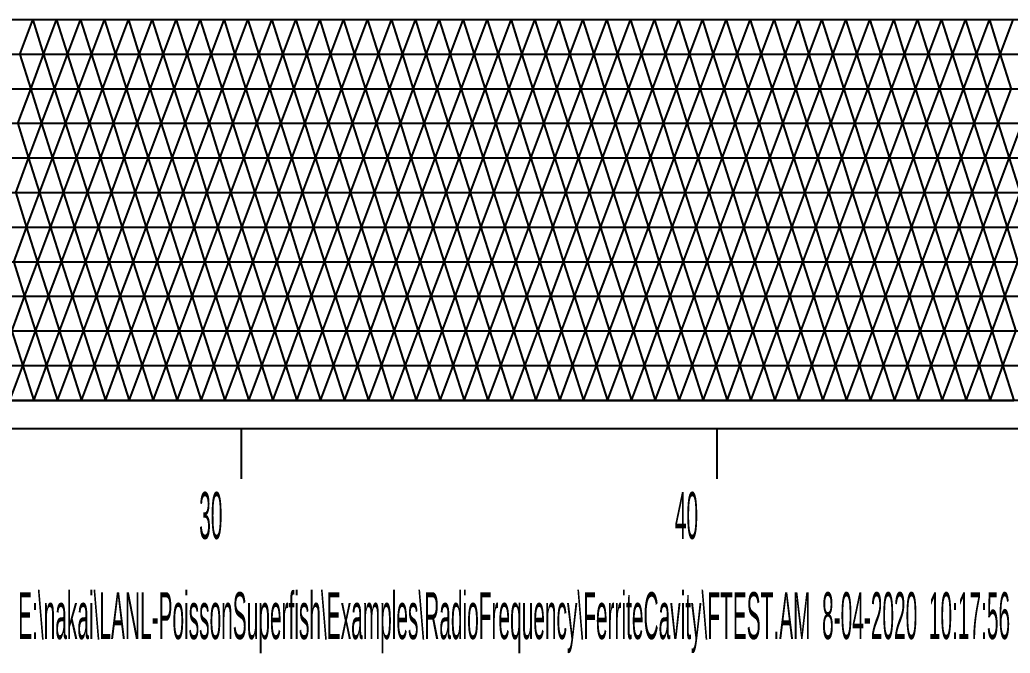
# Model space of a CAD drawing. Extents: x 0.18 to 10.14, y 0.02 to 7.38.
# Drawn here: x 2.628 to 4.278, y 0.023 to 1.078 of the extents above; entities that cross this region are included whole.
import ezdxf

# ---------------------------------------------------------------- set-up
doc = ezdxf.new("R2010")
doc.units = 0
doc.layers.add('1', color=7, linetype='CONTINUOUS')

msp = doc.modelspace()

# ---------------------------------------------------------------- linework, layer by layer
at = {"layer": '1', "color": 253}
for p, q in [((9.879836, 1.077607), (0.620165, 1.077607)), ((2.627943, 1.01999), (2.649546, 1.077607)), ((2.649546, 1.077607), (2.667778, 1.01999)), ((2.667778, 1.01999), (2.689381, 1.077607)), ((2.689381, 1.077607), (2.707612, 1.01999)), ((2.707612, 1.01999), (2.729217, 1.077607)), ((2.729217, 1.077607), (2.747447, 1.01999)), ((2.747447, 1.01999), (2.769053, 1.077607)), ((2.769053, 1.077607), (2.787281, 1.01999)), ((2.787281, 1.01999), (2.808888, 1.077607)), ((2.808888, 1.077607), (2.827116, 1.01999)), ((2.827116, 1.01999), (2.848724, 1.077607)), ((2.848724, 1.077607), (2.866951, 1.01999)), ((2.866951, 1.01999), (2.88856, 1.077607)), ((2.88856, 1.077607), (2.906785, 1.01999)), ((2.906785, 1.01999), (2.928395, 1.077607)), ((2.928395, 1.077607), (2.94662, 1.01999)), ((2.94662, 1.01999), (2.968231, 1.077607)), ((2.968231, 1.077607), (2.986454, 1.01999)), ((2.986454, 1.01999), (3.008067, 1.077607)), ((3.008067, 1.077607), (3.026289, 1.01999)), ((3.026289, 1.01999), (3.047902, 1.077607)), ((3.047902, 1.077607), (3.066123, 1.01999)), ((3.066123, 1.01999), (3.087738, 1.077607)), ((3.087738, 1.077607), (3.105958, 1.01999)), ((3.105958, 1.01999), (3.127574, 1.077607)), ((3.127574, 1.077607), (3.145792, 1.01999)), ((3.145792, 1.01999), (3.167409, 1.077607)), ((3.167409, 1.077607), (3.185627, 1.01999)), ((3.185627, 1.01999), (3.207245, 1.077607)), ((3.207245, 1.077607), (3.225462, 1.01999)), ((3.225462, 1.01999), (3.247081, 1.077607)), ((3.247081, 1.077607), (3.265296, 1.01999)), ((3.265296, 1.01999), (3.286916, 1.077607)), ((3.286916, 1.077607), (3.305131, 1.01999)), ((3.305131, 1.01999), (3.326752, 1.077607)), ((3.326752, 1.077607), (3.344965, 1.01999)), ((3.344965, 1.01999), (3.366588, 1.077607)), ((3.366588, 1.077607), (3.3848, 1.01999)), ((3.3848, 1.01999), (3.406423, 1.077607)), ((3.406423, 1.077607), (3.424634, 1.01999)), ((3.424634, 1.01999), (3.446259, 1.077607)), ((3.446259, 1.077607), (3.464469, 1.01999)), ((3.464469, 1.01999), (3.486095, 1.077607)), ((3.486095, 1.077607), (3.504304, 1.01999)), ((3.504304, 1.01999), (3.52593, 1.077607)), ((3.52593, 1.077607), (3.544138, 1.01999)), ((3.544138, 1.01999), (3.565766, 1.077607)), ((3.565766, 1.077607), (3.583973, 1.01999)), ((3.583973, 1.01999), (3.605602, 1.077607)), ((3.605602, 1.077607), (3.623807, 1.01999)), ((3.623807, 1.01999), (3.645438, 1.077607)), ((3.645438, 1.077607), (3.663642, 1.01999)), ((3.663642, 1.01999), (3.685273, 1.077607)), ((3.685273, 1.077607), (3.703477, 1.01999)), ((3.703477, 1.01999), (3.725109, 1.077607)), ((3.725109, 1.077607), (3.743311, 1.01999)), ((3.743311, 1.01999), (3.764944, 1.077607)), ((3.764944, 1.077607), (3.783146, 1.01999)), ((3.783146, 1.01999), (3.80478, 1.077607)), ((3.80478, 1.077607), (3.82298, 1.01999)), ((3.82298, 1.01999), (3.844616, 1.077607)), ((3.844616, 1.077607), (3.862815, 1.01999)), ((3.862815, 1.01999), (3.884452, 1.077607)), ((3.884452, 1.077607), (3.902649, 1.01999)), ((3.902649, 1.01999), (3.924287, 1.077607)), ((3.924287, 1.077607), (3.942484, 1.01999)), ((3.942484, 1.01999), (3.964123, 1.077607)), ((3.964123, 1.077607), (3.982319, 1.01999)), ((3.982319, 1.01999), (4.003958, 1.077607)), ((4.003958, 1.077607), (4.022153, 1.01999)), ((4.022153, 1.01999), (4.043794, 1.077607)), ((4.043794, 1.077607), (4.061988, 1.01999)), ((4.061988, 1.01999), (4.08363, 1.077607)), ((4.08363, 1.077607), (4.101822, 1.01999)), ((4.101822, 1.01999), (4.123466, 1.077607)), ((4.123466, 1.077607), (4.141657, 1.01999)), ((4.141657, 1.01999), (4.163301, 1.077607)), ((4.163301, 1.077607), (4.181491, 1.01999)), ((4.181491, 1.01999), (4.203137, 1.077607)), ((4.203137, 1.077607), (4.221326, 1.01999)), ((4.221326, 1.01999), (4.242972, 1.077607)), ((4.242972, 1.077607), (4.26116, 1.01999)), ((4.26116, 1.01999), (4.282808, 1.077607)), ((9.879836, 1.01999), (0.620165, 1.01999)), ((2.627943, 1.01999), (2.64617, 0.962373)), ((2.64617, 0.962373), (2.667778, 1.01999)), ((2.667778, 1.01999), (2.686004, 0.962373)), ((2.686004, 0.962373), (2.707612, 1.01999)), ((2.707612, 1.01999), (2.725837, 0.962373)), ((2.725837, 0.962373), (2.747447, 1.01999)), ((2.747447, 1.01999), (2.765671, 0.962373)), ((2.765671, 0.962373), (2.787281, 1.01999)), ((2.787281, 1.01999), (2.805504, 0.962373)), ((2.805504, 0.962373), (2.827116, 1.01999)), ((2.827116, 1.01999), (2.845338, 0.962373)), ((2.845338, 0.962373), (2.866951, 1.01999)), ((2.866951, 1.01999), (2.885171, 0.962373)), ((2.885171, 0.962373), (2.906785, 1.01999)), ((2.906785, 1.01999), (2.925005, 0.962373)), ((2.925005, 0.962373), (2.94662, 1.01999)), ((2.94662, 1.01999), (2.964838, 0.962373)), ((2.964838, 0.962373), (2.986454, 1.01999)), ((2.986454, 1.01999), (3.004672, 0.962373)), ((3.004672, 0.962373), (3.026289, 1.01999)), ((3.026289, 1.01999), (3.044505, 0.962373)), ((3.044505, 0.962373), (3.066123, 1.01999)), ((3.066123, 1.01999), (3.084339, 0.962373)), ((3.084339, 0.962373), (3.105958, 1.01999)), ((3.105958, 1.01999), (3.124172, 0.962373)), ((3.124172, 0.962373), (3.145792, 1.01999)), ((3.145792, 1.01999), (3.164006, 0.962373)), ((3.164006, 0.962373), (3.185627, 1.01999)), ((3.185627, 1.01999), (3.203839, 0.962373)), ((3.203839, 0.962373), (3.225462, 1.01999)), ((3.225462, 1.01999), (3.243673, 0.962373)), ((3.243673, 0.962373), (3.265296, 1.01999)), ((3.265296, 1.01999), (3.283506, 0.962373)), ((3.283506, 0.962373), (3.305131, 1.01999)), ((3.305131, 1.01999), (3.32334, 0.962373)), ((3.32334, 0.962373), (3.344965, 1.01999)), ((3.344965, 1.01999), (3.363173, 0.962373)), ((3.363173, 0.962373), (3.3848, 1.01999)), ((3.3848, 1.01999), (3.403007, 0.962373)), ((3.403007, 0.962373), (3.424634, 1.01999)), ((3.424634, 1.01999), (3.44284, 0.962373)), ((3.44284, 0.962373), (3.464469, 1.01999)), ((3.464469, 1.01999), (3.482673, 0.962373)), ((3.482673, 0.962373), (3.504304, 1.01999)), ((3.504304, 1.01999), (3.522507, 0.962373)), ((3.522507, 0.962373), (3.544138, 1.01999)), ((3.544138, 1.01999), (3.562341, 0.962373)), ((3.562341, 0.962373), (3.583973, 1.01999)), ((3.583973, 1.01999), (3.602174, 0.962373)), ((3.602174, 0.962373), (3.623807, 1.01999)), ((3.623807, 1.01999), (3.642008, 0.962373)), ((3.642008, 0.962373), (3.663642, 1.01999)), ((3.663642, 1.01999), (3.681841, 0.962373)), ((3.681841, 0.962373), (3.703477, 1.01999)), ((3.703477, 1.01999), (3.721674, 0.962373)), ((3.721674, 0.962373), (3.743311, 1.01999)), ((3.743311, 1.01999), (3.761508, 0.962373)), ((3.761508, 0.962373), (3.783146, 1.01999)), ((3.783146, 1.01999), (3.801342, 0.962373)), ((3.801342, 0.962373), (3.82298, 1.01999)), ((3.82298, 1.01999), (3.841175, 0.962373)), ((3.841175, 0.962373), (3.862815, 1.01999)), ((3.862815, 1.01999), (3.881008, 0.962373)), ((3.881008, 0.962373), (3.902649, 1.01999)), ((3.902649, 1.01999), (3.920842, 0.962373)), ((3.920842, 0.962373), (3.942484, 1.01999)), ((3.942484, 1.01999), (3.960676, 0.962373)), ((3.960676, 0.962373), (3.982319, 1.01999)), ((3.982319, 1.01999), (4.000509, 0.962373)), ((4.000509, 0.962373), (4.022153, 1.01999)), ((4.022153, 1.01999), (4.040342, 0.962373)), ((4.040342, 0.962373), (4.061988, 1.01999)), ((4.061988, 1.01999), (4.080176, 0.962373)), ((4.080176, 0.962373), (4.101822, 1.01999)), ((4.101822, 1.01999), (4.12001, 0.962373)), ((4.12001, 0.962373), (4.141657, 1.01999)), ((4.141657, 1.01999), (4.159843, 0.962373)), ((4.159843, 0.962373), (4.181491, 1.01999)), ((4.181491, 1.01999), (4.199677, 0.962373)), ((4.199677, 0.962373), (4.221326, 1.01999)), ((4.221326, 1.01999), (4.23951, 0.962373)), ((4.23951, 0.962373), (4.26116, 1.01999)), ((4.26116, 1.01999), (4.279344, 0.962373)), ((9.879836, 0.962373), (0.620165, 0.962373)), ((2.624562, 0.904755), (2.64617, 0.962373)), ((2.64617, 0.962373), (2.664394, 0.904755)), ((2.664394, 0.904755), (2.686004, 0.962373)), ((2.686004, 0.962373), (2.704226, 0.904755)), ((2.704226, 0.904755), (2.725837, 0.962373)), ((2.725837, 0.962373), (2.744059, 0.904755)), ((2.744059, 0.904755), (2.765671, 0.962373)), ((2.765671, 0.962373), (2.783891, 0.904755)), ((2.783891, 0.904755), (2.805504, 0.962373)), ((2.805504, 0.962373), (2.823724, 0.904755)), ((2.823724, 0.904755), (2.845338, 0.962373)), ((2.845338, 0.962373), (2.863556, 0.904755)), ((2.863556, 0.904755), (2.885171, 0.962373)), ((2.885171, 0.962373), (2.903389, 0.904755)), ((2.903389, 0.904755), (2.925005, 0.962373)), ((2.925005, 0.962373), (2.943221, 0.904755)), ((2.943221, 0.904755), (2.964838, 0.962373)), ((2.964838, 0.962373), (2.983053, 0.904755)), ((2.983053, 0.904755), (3.004672, 0.962373)), ((3.004672, 0.962373), (3.022886, 0.904755)), ((3.022886, 0.904755), (3.044505, 0.962373)), ((3.044505, 0.962373), (3.062718, 0.904755)), ((3.062718, 0.904755), (3.084339, 0.962373)), ((3.084339, 0.962373), (3.102551, 0.904755)), ((3.102551, 0.904755), (3.124172, 0.962373)), ((3.124172, 0.962373), (3.142383, 0.904755)), ((3.142383, 0.904755), (3.164006, 0.962373)), ((3.164006, 0.962373), (3.182215, 0.904755)), ((3.182215, 0.904755), (3.203839, 0.962373)), ((3.203839, 0.962373), (3.222048, 0.904755)), ((3.222048, 0.904755), (3.243673, 0.962373)), ((3.243673, 0.962373), (3.26188, 0.904755)), ((3.26188, 0.904755), (3.283506, 0.962373)), ((3.283506, 0.962373), (3.301713, 0.904755)), ((3.301713, 0.904755), (3.32334, 0.962373)), ((3.32334, 0.962373), (3.341545, 0.904755)), ((3.341545, 0.904755), (3.363173, 0.962373)), ((3.363173, 0.962373), (3.381377, 0.904755)), ((3.381377, 0.904755), (3.403007, 0.962373)), ((3.403007, 0.962373), (3.42121, 0.904755)), ((3.42121, 0.904755), (3.44284, 0.962373)), ((3.44284, 0.962373), (3.461042, 0.904755)), ((3.461042, 0.904755), (3.482673, 0.962373)), ((3.482673, 0.962373), (3.500875, 0.904755)), ((3.500875, 0.904755), (3.522507, 0.962373)), ((3.522507, 0.962373), (3.540707, 0.904755)), ((3.540707, 0.904755), (3.562341, 0.962373)), ((3.562341, 0.962373), (3.580539, 0.904755)), ((3.580539, 0.904755), (3.602174, 0.962373)), ((3.602174, 0.962373), (3.620372, 0.904755)), ((3.620372, 0.904755), (3.642008, 0.962373)), ((3.642008, 0.962373), (3.660204, 0.904755)), ((3.660204, 0.904755), (3.681841, 0.962373)), ((3.681841, 0.962373), (3.700037, 0.904755)), ((3.700037, 0.904755), (3.721674, 0.962373)), ((3.721674, 0.962373), (3.739869, 0.904755)), ((3.739869, 0.904755), (3.761508, 0.962373)), ((3.761508, 0.962373), (3.779701, 0.904755)), ((3.779701, 0.904755), (3.801342, 0.962373)), ((3.801342, 0.962373), (3.819534, 0.904755)), ((3.819534, 0.904755), (3.841175, 0.962373)), ((3.841175, 0.962373), (3.859366, 0.904755)), ((3.859366, 0.904755), (3.881008, 0.962373)), ((3.881008, 0.962373), (3.899199, 0.904755)), ((3.899199, 0.904755), (3.920842, 0.962373)), ((3.920842, 0.962373), (3.939031, 0.904755)), ((3.939031, 0.904755), (3.960676, 0.962373)), ((3.960676, 0.962373), (3.978864, 0.904755)), ((3.978864, 0.904755), (4.000509, 0.962373)), ((4.000509, 0.962373), (4.018696, 0.904755)), ((4.018696, 0.904755), (4.040342, 0.962373)), ((4.040342, 0.962373), (4.058528, 0.904755)), ((4.058528, 0.904755), (4.080176, 0.962373)), ((4.080176, 0.962373), (4.098361, 0.904755)), ((4.098361, 0.904755), (4.12001, 0.962373)), ((4.12001, 0.962373), (4.138194, 0.904755)), ((4.138194, 0.904755), (4.159843, 0.962373)), ((4.159843, 0.962373), (4.178026, 0.904755)), ((4.178026, 0.904755), (4.199677, 0.962373)), ((4.199677, 0.962373), (4.217858, 0.904755)), ((4.217858, 0.904755), (4.23951, 0.962373)), ((4.23951, 0.962373), (4.25769, 0.904755)), ((4.25769, 0.904755), (4.279344, 0.962373)), ((9.879836, 0.904755), (0.620165, 0.904755)), ((2.624562, 0.904755), (2.642786, 0.847138)), ((2.642786, 0.847138), (2.664394, 0.904755)), ((2.664394, 0.904755), (2.682617, 0.847138)), ((2.682617, 0.847138), (2.704226, 0.904755)), ((2.704226, 0.904755), (2.722448, 0.847138)), ((2.722448, 0.847138), (2.744059, 0.904755)), ((2.744059, 0.904755), (2.76228, 0.847138)), ((2.76228, 0.847138), (2.783891, 0.904755)), ((2.783891, 0.904755), (2.802111, 0.847138)), ((2.802111, 0.847138), (2.823724, 0.904755)), ((2.823724, 0.904755), (2.841942, 0.847138)), ((2.841942, 0.847138), (2.863556, 0.904755)), ((2.863556, 0.904755), (2.881773, 0.847138)), ((2.881773, 0.847138), (2.903389, 0.904755)), ((2.903389, 0.904755), (2.921605, 0.847138)), ((2.921605, 0.847138), (2.943221, 0.904755)), ((2.943221, 0.904755), (2.961436, 0.847138)), ((2.961436, 0.847138), (2.983053, 0.904755)), ((2.983053, 0.904755), (3.001267, 0.847138)), ((3.001267, 0.847138), (3.022886, 0.904755)), ((3.022886, 0.904755), (3.041099, 0.847138)), ((3.041099, 0.847138), (3.062718, 0.904755)), ((3.062718, 0.904755), (3.08093, 0.847138)), ((3.08093, 0.847138), (3.102551, 0.904755)), ((3.102551, 0.904755), (3.120761, 0.847138)), ((3.120761, 0.847138), (3.142383, 0.904755)), ((3.142383, 0.904755), (3.160593, 0.847138)), ((3.160593, 0.847138), (3.182215, 0.904755)), ((3.182215, 0.904755), (3.200424, 0.847138)), ((3.200424, 0.847138), (3.222048, 0.904755)), ((3.222048, 0.904755), (3.240255, 0.847138)), ((3.240255, 0.847138), (3.26188, 0.904755)), ((3.26188, 0.904755), (3.280087, 0.847138)), ((3.280087, 0.847138), (3.301713, 0.904755)), ((3.301713, 0.904755), (3.319918, 0.847138)), ((3.319918, 0.847138), (3.341545, 0.904755)), ((3.341545, 0.904755), (3.359749, 0.847138)), ((3.359749, 0.847138), (3.381377, 0.904755)), ((3.381377, 0.904755), (3.39958, 0.847138)), ((3.39958, 0.847138), (3.42121, 0.904755)), ((3.42121, 0.904755), (3.439412, 0.847138)), ((3.439412, 0.847138), (3.461042, 0.904755)), ((3.461042, 0.904755), (3.479243, 0.847138)), ((3.479243, 0.847138), (3.500875, 0.904755)), ((3.500875, 0.904755), (3.519075, 0.847138)), ((3.519075, 0.847138), (3.540707, 0.904755)), ((3.540707, 0.904755), (3.558906, 0.847138)), ((3.558906, 0.847138), (3.580539, 0.904755)), ((3.580539, 0.904755), (3.598737, 0.847138)), ((3.598737, 0.847138), (3.620372, 0.904755)), ((3.620372, 0.904755), (3.638568, 0.847138)), ((3.638568, 0.847138), (3.660204, 0.904755)), ((3.660204, 0.904755), (3.6784, 0.847138)), ((3.6784, 0.847138), (3.700037, 0.904755)), ((3.700037, 0.904755), (3.718231, 0.847138)), ((3.718231, 0.847138), (3.739869, 0.904755)), ((3.739869, 0.904755), (3.758062, 0.847138)), ((3.758062, 0.847138), (3.779701, 0.904755)), ((3.779701, 0.904755), (3.797894, 0.847138)), ((3.797894, 0.847138), (3.819534, 0.904755)), ((3.819534, 0.904755), (3.837725, 0.847138)), ((3.837725, 0.847138), (3.859366, 0.904755)), ((3.859366, 0.904755), (3.877557, 0.847138)), ((3.877557, 0.847138), (3.899199, 0.904755)), ((3.899199, 0.904755), (3.917388, 0.847138)), ((3.917388, 0.847138), (3.939031, 0.904755)), ((3.939031, 0.904755), (3.957219, 0.847138)), ((3.957219, 0.847138), (3.978864, 0.904755)), ((3.978864, 0.904755), (3.997051, 0.847138)), ((3.997051, 0.847138), (4.018696, 0.904755)), ((4.018696, 0.904755), (4.036882, 0.847138)), ((4.036882, 0.847138), (4.058528, 0.904755)), ((4.058528, 0.904755), (4.076714, 0.847138)), ((4.076714, 0.847138), (4.098361, 0.904755)), ((4.098361, 0.904755), (4.116545, 0.847138)), ((4.116545, 0.847138), (4.138194, 0.904755)), ((4.138194, 0.904755), (4.156376, 0.847138)), ((4.156376, 0.847138), (4.178026, 0.904755)), ((4.178026, 0.904755), (4.196207, 0.847138)), ((4.196207, 0.847138), (4.217858, 0.904755)), ((4.217858, 0.904755), (4.236038, 0.847138)), ((4.236038, 0.847138), (4.25769, 0.904755)), ((4.25769, 0.904755), (4.275869, 0.847138)), ((4.275869, 0.847138), (4.297523, 0.904755)), ((9.879836, 0.847138), (0.620165, 0.847138)), ((2.621181, 0.789521), (2.642786, 0.847138)), ((2.642786, 0.847138), (2.661012, 0.789521)), ((2.661012, 0.789521), (2.682617, 0.847138)), ((2.682617, 0.847138), (2.700842, 0.789521)), ((2.700842, 0.789521), (2.722448, 0.847138)), ((2.722448, 0.847138), (2.740673, 0.789521)), ((2.740673, 0.789521), (2.76228, 0.847138)), ((2.76228, 0.847138), (2.780502, 0.789521)), ((2.780502, 0.789521), (2.802111, 0.847138)), ((2.802111, 0.847138), (2.820333, 0.789521)), ((2.820333, 0.789521), (2.841942, 0.847138)), ((2.841942, 0.847138), (2.860163, 0.789521)), ((2.860163, 0.789521), (2.881773, 0.847138)), ((2.881773, 0.847138), (2.899993, 0.789521)), ((2.899993, 0.789521), (2.921605, 0.847138)), ((2.921605, 0.847138), (2.939823, 0.789521)), ((2.939823, 0.789521), (2.961436, 0.847138)), ((2.961436, 0.847138), (2.979654, 0.789521)), ((2.979654, 0.789521), (3.001267, 0.847138)), ((3.001267, 0.847138), (3.019484, 0.789521)), ((3.019484, 0.789521), (3.041099, 0.847138)), ((3.041099, 0.847138), (3.059314, 0.789521)), ((3.059314, 0.789521), (3.08093, 0.847138)), ((3.08093, 0.847138), (3.099144, 0.789521)), ((3.099144, 0.789521), (3.120761, 0.847138)), ((3.120761, 0.847138), (3.138975, 0.789521)), ((3.138975, 0.789521), (3.160593, 0.847138)), ((3.160593, 0.847138), (3.178805, 0.789521)), ((3.178805, 0.789521), (3.200424, 0.847138)), ((3.200424, 0.847138), (3.218635, 0.789521)), ((3.218635, 0.789521), (3.240255, 0.847138)), ((3.240255, 0.847138), (3.258465, 0.789521)), ((3.258465, 0.789521), (3.280087, 0.847138)), ((3.280087, 0.847138), (3.298295, 0.789521)), ((3.298295, 0.789521), (3.319918, 0.847138)), ((3.319918, 0.847138), (3.338126, 0.789521)), ((3.338126, 0.789521), (3.359749, 0.847138)), ((3.359749, 0.847138), (3.377956, 0.789521)), ((3.377956, 0.789521), (3.39958, 0.847138)), ((3.39958, 0.847138), (3.417786, 0.789521)), ((3.417786, 0.789521), (3.439412, 0.847138)), ((3.439412, 0.847138), (3.457616, 0.789521)), ((3.457616, 0.789521), (3.479243, 0.847138)), ((3.479243, 0.847138), (3.497447, 0.789521)), ((3.497447, 0.789521), (3.519075, 0.847138)), ((3.519075, 0.847138), (3.537277, 0.789521)), ((3.537277, 0.789521), (3.558906, 0.847138)), ((3.558906, 0.847138), (3.577107, 0.789521)), ((3.577107, 0.789521), (3.598737, 0.847138)), ((3.598737, 0.847138), (3.616938, 0.789521)), ((3.616938, 0.789521), (3.638568, 0.847138)), ((3.638568, 0.847138), (3.656768, 0.789521)), ((3.656768, 0.789521), (3.6784, 0.847138)), ((3.6784, 0.847138), (3.696598, 0.789521)), ((3.696598, 0.789521), (3.718231, 0.847138)), ((3.718231, 0.847138), (3.736428, 0.789521)), ((3.736428, 0.789521), (3.758062, 0.847138)), ((3.758062, 0.847138), (3.776258, 0.789521)), ((3.776258, 0.789521), (3.797894, 0.847138)), ((3.797894, 0.847138), (3.816088, 0.789521)), ((3.816088, 0.789521), (3.837725, 0.847138)), ((3.837725, 0.847138), (3.855919, 0.789521)), ((3.855919, 0.789521), (3.877557, 0.847138)), ((3.877557, 0.847138), (3.895749, 0.789521)), ((3.895749, 0.789521), (3.917388, 0.847138)), ((3.917388, 0.847138), (3.935579, 0.789521)), ((3.935579, 0.789521), (3.957219, 0.847138)), ((3.957219, 0.847138), (3.97541, 0.789521)), ((3.97541, 0.789521), (3.997051, 0.847138)), ((3.997051, 0.847138), (4.01524, 0.789521)), ((4.01524, 0.789521), (4.036882, 0.847138)), ((4.036882, 0.847138), (4.055069, 0.789521)), ((4.055069, 0.789521), (4.076714, 0.847138)), ((4.076714, 0.847138), (4.0949, 0.789521)), ((4.0949, 0.789521), (4.116545, 0.847138)), ((4.116545, 0.847138), (4.134731, 0.789521)), ((4.134731, 0.789521), (4.156376, 0.847138)), ((4.156376, 0.847138), (4.174561, 0.789521)), ((4.174561, 0.789521), (4.196207, 0.847138)), ((4.196207, 0.847138), (4.214391, 0.789521)), ((4.214391, 0.789521), (4.236038, 0.847138)), ((4.236038, 0.847138), (4.25422, 0.789521)), ((4.25422, 0.789521), (4.275869, 0.847138)), ((4.275869, 0.847138), (4.294051, 0.789521)), ((9.879836, 0.789521), (0.620165, 0.789521)), ((2.621181, 0.789521), (2.639415, 0.731904)), ((2.639415, 0.731904), (2.661012, 0.789521)), ((2.661012, 0.789521), (2.679245, 0.731904)), ((2.679245, 0.731904), (2.700842, 0.789521)), ((2.700842, 0.789521), (2.719074, 0.731904)), ((2.719074, 0.731904), (2.740673, 0.789521)), ((2.740673, 0.789521), (2.758903, 0.731904)), ((2.758903, 0.731904), (2.780502, 0.789521)), ((2.780502, 0.789521), (2.798732, 0.731904)), ((2.798732, 0.731904), (2.820333, 0.789521)), ((2.820333, 0.789521), (2.838561, 0.731904)), ((2.838561, 0.731904), (2.860163, 0.789521)), ((2.860163, 0.789521), (2.87839, 0.731904)), ((2.87839, 0.731904), (2.899993, 0.789521)), ((2.899993, 0.789521), (2.918219, 0.731904)), ((2.918219, 0.731904), (2.939823, 0.789521)), ((2.939823, 0.789521), (2.958049, 0.731904)), ((2.958049, 0.731904), (2.979654, 0.789521)), ((2.979654, 0.789521), (2.997878, 0.731904)), ((2.997878, 0.731904), (3.019484, 0.789521)), ((3.019484, 0.789521), (3.037707, 0.731904)), ((3.037707, 0.731904), (3.059314, 0.789521)), ((3.059314, 0.789521), (3.077536, 0.731904)), ((3.077536, 0.731904), (3.099144, 0.789521)), ((3.099144, 0.789521), (3.117365, 0.731904)), ((3.117365, 0.731904), (3.138975, 0.789521)), ((3.138975, 0.789521), (3.157194, 0.731904)), ((3.157194, 0.731904), (3.178805, 0.789521)), ((3.178805, 0.789521), (3.197023, 0.731904)), ((3.197023, 0.731904), (3.218635, 0.789521)), ((3.218635, 0.789521), (3.236853, 0.731904)), ((3.236853, 0.731904), (3.258465, 0.789521)), ((3.258465, 0.789521), (3.276681, 0.731904)), ((3.276681, 0.731904), (3.298295, 0.789521)), ((3.298295, 0.789521), (3.316511, 0.731904)), ((3.316511, 0.731904), (3.338126, 0.789521)), ((3.338126, 0.789521), (3.35634, 0.731904)), ((3.35634, 0.731904), (3.377956, 0.789521)), ((3.377956, 0.789521), (3.396169, 0.731904)), ((3.396169, 0.731904), (3.417786, 0.789521)), ((3.417786, 0.789521), (3.435998, 0.731904)), ((3.435998, 0.731904), (3.457616, 0.789521)), ((3.457616, 0.789521), (3.475827, 0.731904)), ((3.475827, 0.731904), (3.497447, 0.789521)), ((3.497447, 0.789521), (3.515656, 0.731904)), ((3.515656, 0.731904), (3.537277, 0.789521)), ((3.537277, 0.789521), (3.555485, 0.731904)), ((3.555485, 0.731904), (3.577107, 0.789521)), ((3.577107, 0.789521), (3.595315, 0.731904)), ((3.595315, 0.731904), (3.616938, 0.789521)), ((3.616938, 0.789521), (3.635144, 0.731904)), ((3.635144, 0.731904), (3.656768, 0.789521)), ((3.656768, 0.789521), (3.674973, 0.731904)), ((3.674973, 0.731904), (3.696598, 0.789521)), ((3.696598, 0.789521), (3.714802, 0.731904)), ((3.714802, 0.731904), (3.736428, 0.789521)), ((3.736428, 0.789521), (3.754631, 0.731904)), ((3.754631, 0.731904), (3.776258, 0.789521)), ((3.776258, 0.789521), (3.794461, 0.731904)), ((3.794461, 0.731904), (3.816088, 0.789521)), ((3.816088, 0.789521), (3.83429, 0.731904)), ((3.83429, 0.731904), (3.855919, 0.789521)), ((3.855919, 0.789521), (3.874119, 0.731904)), ((3.874119, 0.731904), (3.895749, 0.789521)), ((3.895749, 0.789521), (3.913948, 0.731904)), ((3.913948, 0.731904), (3.935579, 0.789521)), ((3.935579, 0.789521), (3.953777, 0.731904)), ((3.953777, 0.731904), (3.97541, 0.789521)), ((3.97541, 0.789521), (3.993606, 0.731904)), ((3.993606, 0.731904), (4.01524, 0.789521)), ((4.01524, 0.789521), (4.033435, 0.731904)), ((4.033435, 0.731904), (4.055069, 0.789521)), ((4.055069, 0.789521), (4.073265, 0.731904)), ((4.073265, 0.731904), (4.0949, 0.789521)), ((4.0949, 0.789521), (4.113094, 0.731904)), ((4.113094, 0.731904), (4.134731, 0.789521)), ((4.134731, 0.789521), (4.152923, 0.731904)), ((4.152923, 0.731904), (4.174561, 0.789521)), ((4.174561, 0.789521), (4.192752, 0.731904)), ((4.192752, 0.731904), (4.214391, 0.789521)), ((4.214391, 0.789521), (4.232581, 0.731904)), ((4.232581, 0.731904), (4.25422, 0.789521)), ((4.25422, 0.789521), (4.27241, 0.731904)), ((4.27241, 0.731904), (4.294051, 0.789521)), ((9.879836, 0.731904), (0.620165, 0.731904)), ((2.617831, 0.674286), (2.639415, 0.731904)), ((2.639415, 0.731904), (2.65766, 0.674286)), ((2.65766, 0.674286), (2.679245, 0.731904)), ((2.679245, 0.731904), (2.697488, 0.674286)), ((2.697488, 0.674286), (2.719074, 0.731904)), ((2.719074, 0.731904), (2.737316, 0.674286)), ((2.737316, 0.674286), (2.758903, 0.731904)), ((2.758903, 0.731904), (2.777144, 0.674286)), ((2.777144, 0.674286), (2.798732, 0.731904)), ((2.798732, 0.731904), (2.816972, 0.674286)), ((2.816972, 0.674286), (2.838561, 0.731904)), ((2.838561, 0.731904), (2.8568, 0.674286)), ((2.8568, 0.674286), (2.87839, 0.731904)), ((2.87839, 0.731904), (2.896628, 0.674286)), ((2.896628, 0.674286), (2.918219, 0.731904)), ((2.918219, 0.731904), (2.936456, 0.674286)), ((2.936456, 0.674286), (2.958049, 0.731904)), ((2.958049, 0.731904), (2.976284, 0.674286)), ((2.976284, 0.674286), (2.997878, 0.731904)), ((2.997878, 0.731904), (3.016112, 0.674286)), ((3.016112, 0.674286), (3.037707, 0.731904)), ((3.037707, 0.731904), (3.05594, 0.674286)), ((3.05594, 0.674286), (3.077536, 0.731904)), ((3.077536, 0.731904), (3.095768, 0.674286)), ((3.095768, 0.674286), (3.117365, 0.731904)), ((3.117365, 0.731904), (3.135597, 0.674286)), ((3.135597, 0.674286), (3.157194, 0.731904)), ((3.157194, 0.731904), (3.175425, 0.674286)), ((3.175425, 0.674286), (3.197023, 0.731904)), ((3.197023, 0.731904), (3.215252, 0.674286)), ((3.215252, 0.674286), (3.236853, 0.731904)), ((3.236853, 0.731904), (3.25508, 0.674286)), ((3.25508, 0.674286), (3.276681, 0.731904)), ((3.276681, 0.731904), (3.294909, 0.674286)), ((3.294909, 0.674286), (3.316511, 0.731904)), ((3.316511, 0.731904), (3.334737, 0.674286)), ((3.334737, 0.674286), (3.35634, 0.731904)), ((3.35634, 0.731904), (3.374565, 0.674286)), ((3.374565, 0.674286), (3.396169, 0.731904)), ((3.396169, 0.731904), (3.414393, 0.674286)), ((3.414393, 0.674286), (3.435998, 0.731904)), ((3.435998, 0.731904), (3.454221, 0.674286)), ((3.454221, 0.674286), (3.475827, 0.731904)), ((3.475827, 0.731904), (3.494049, 0.674286)), ((3.494049, 0.674286), (3.515656, 0.731904)), ((3.515656, 0.731904), (3.533877, 0.674286)), ((3.533877, 0.674286), (3.555485, 0.731904)), ((3.555485, 0.731904), (3.573705, 0.674286)), ((3.573705, 0.674286), (3.595315, 0.731904)), ((3.595315, 0.731904), (3.613533, 0.674286)), ((3.613533, 0.674286), (3.635144, 0.731904)), ((3.635144, 0.731904), (3.653361, 0.674286)), ((3.653361, 0.674286), (3.674973, 0.731904)), ((3.674973, 0.731904), (3.693189, 0.674286)), ((3.693189, 0.674286), (3.714802, 0.731904)), ((3.714802, 0.731904), (3.733017, 0.674286)), ((3.733017, 0.674286), (3.754631, 0.731904)), ((3.754631, 0.731904), (3.772845, 0.674286)), ((3.772845, 0.674286), (3.794461, 0.731904)), ((3.794461, 0.731904), (3.812673, 0.674286)), ((3.812673, 0.674286), (3.83429, 0.731904)), ((3.83429, 0.731904), (3.852502, 0.674286)), ((3.852502, 0.674286), (3.874119, 0.731904)), ((3.874119, 0.731904), (3.89233, 0.674286)), ((3.89233, 0.674286), (3.913948, 0.731904)), ((3.913948, 0.731904), (3.932158, 0.674286)), ((3.932158, 0.674286), (3.953777, 0.731904)), ((3.953777, 0.731904), (3.971986, 0.674286)), ((3.971986, 0.674286), (3.993606, 0.731904)), ((3.993606, 0.731904), (4.011813, 0.674286)), ((4.011813, 0.674286), (4.033435, 0.731904)), ((4.033435, 0.731904), (4.051641, 0.674286)), ((4.051641, 0.674286), (4.073265, 0.731904)), ((4.073265, 0.731904), (4.091469, 0.674286)), ((4.091469, 0.674286), (4.113094, 0.731904)), ((4.113094, 0.731904), (4.131298, 0.674286)), ((4.131298, 0.674286), (4.152923, 0.731904)), ((4.152923, 0.731904), (4.171126, 0.674286)), ((4.171126, 0.674286), (4.192752, 0.731904)), ((4.192752, 0.731904), (4.210954, 0.674286)), ((4.210954, 0.674286), (4.232581, 0.731904)), ((4.232581, 0.731904), (4.250782, 0.674286)), ((4.250782, 0.674286), (4.27241, 0.731904)), ((4.27241, 0.731904), (4.29061, 0.674286)), ((9.879836, 0.674286), (0.620165, 0.674286)), ((2.617831, 0.674286), (2.636092, 0.616669)), ((2.636092, 0.616669), (2.65766, 0.674286)), ((2.65766, 0.674286), (2.67592, 0.616669)), ((2.67592, 0.616669), (2.697488, 0.674286)), ((2.697488, 0.674286), (2.715747, 0.616669)), ((2.715747, 0.616669), (2.737316, 0.674286)), ((2.737316, 0.674286), (2.755574, 0.616669)), ((2.755574, 0.616669), (2.777144, 0.674286)), ((2.777144, 0.674286), (2.7954, 0.616669)), ((2.7954, 0.616669), (2.816972, 0.674286)), ((2.816972, 0.674286), (2.835227, 0.616669)), ((2.835227, 0.616669), (2.8568, 0.674286)), ((2.8568, 0.674286), (2.875054, 0.616669)), ((2.875054, 0.616669), (2.896628, 0.674286)), ((2.896628, 0.674286), (2.914881, 0.616669)), ((2.914881, 0.616669), (2.936456, 0.674286)), ((2.936456, 0.674286), (2.954708, 0.616669)), ((2.954708, 0.616669), (2.976284, 0.674286)), ((2.976284, 0.674286), (2.994535, 0.616669)), ((2.994535, 0.616669), (3.016112, 0.674286)), ((3.016112, 0.674286), (3.034362, 0.616669)), ((3.034362, 0.616669), (3.05594, 0.674286)), ((3.05594, 0.674286), (3.074189, 0.616669)), ((3.074189, 0.616669), (3.095768, 0.674286)), ((3.095768, 0.674286), (3.114016, 0.616669)), ((3.114016, 0.616669), (3.135597, 0.674286)), ((3.135597, 0.674286), (3.153843, 0.616669)), ((3.153843, 0.616669), (3.175425, 0.674286)), ((3.175425, 0.674286), (3.19367, 0.616669)), ((3.19367, 0.616669), (3.215252, 0.674286)), ((3.215252, 0.674286), (3.233497, 0.616669)), ((3.233497, 0.616669), (3.25508, 0.674286)), ((3.25508, 0.674286), (3.273324, 0.616669)), ((3.273324, 0.616669), (3.294909, 0.674286)), ((3.294909, 0.674286), (3.313151, 0.616669)), ((3.313151, 0.616669), (3.334737, 0.674286)), ((3.334737, 0.674286), (3.352978, 0.616669)), ((3.352978, 0.616669), (3.374565, 0.674286)), ((3.374565, 0.674286), (3.392805, 0.616669)), ((3.392805, 0.616669), (3.414393, 0.674286)), ((3.414393, 0.674286), (3.432632, 0.616669)), ((3.432632, 0.616669), (3.454221, 0.674286)), ((3.454221, 0.674286), (3.472459, 0.616669)), ((3.472459, 0.616669), (3.494049, 0.674286)), ((3.494049, 0.674286), (3.512286, 0.616669)), ((3.512286, 0.616669), (3.533877, 0.674286)), ((3.533877, 0.674286), (3.552113, 0.616669)), ((3.552113, 0.616669), (3.573705, 0.674286)), ((3.573705, 0.674286), (3.59194, 0.616669)), ((3.59194, 0.616669), (3.613533, 0.674286)), ((3.613533, 0.674286), (3.631767, 0.616669)), ((3.631767, 0.616669), (3.653361, 0.674286)), ((3.653361, 0.674286), (3.671594, 0.616669)), ((3.671594, 0.616669), (3.693189, 0.674286)), ((3.693189, 0.674286), (3.71142, 0.616669)), ((3.71142, 0.616669), (3.733017, 0.674286)), ((3.733017, 0.674286), (3.751247, 0.616669)), ((3.751247, 0.616669), (3.772845, 0.674286)), ((3.772845, 0.674286), (3.791075, 0.616669)), ((3.791075, 0.616669), (3.812673, 0.674286)), ((3.812673, 0.674286), (3.830902, 0.616669)), ((3.830902, 0.616669), (3.852502, 0.674286)), ((3.852502, 0.674286), (3.870728, 0.616669)), ((3.870728, 0.616669), (3.89233, 0.674286)), ((3.89233, 0.674286), (3.910555, 0.616669)), ((3.910555, 0.616669), (3.932158, 0.674286)), ((3.932158, 0.674286), (3.950382, 0.616669)), ((3.950382, 0.616669), (3.971986, 0.674286)), ((3.971986, 0.674286), (3.990209, 0.616669)), ((3.990209, 0.616669), (4.011813, 0.674286)), ((4.011813, 0.674286), (4.030036, 0.616669)), ((4.030036, 0.616669), (4.051641, 0.674286)), ((4.051641, 0.674286), (4.069863, 0.616669)), ((4.069863, 0.616669), (4.091469, 0.674286)), ((4.091469, 0.674286), (4.10969, 0.616669)), ((4.10969, 0.616669), (4.131298, 0.674286)), ((4.131298, 0.674286), (4.149517, 0.616669)), ((4.149517, 0.616669), (4.171126, 0.674286)), ((4.171126, 0.674286), (4.189344, 0.616669)), ((4.189344, 0.616669), (4.210954, 0.674286)), ((4.210954, 0.674286), (4.229171, 0.616669)), ((4.229171, 0.616669), (4.250782, 0.674286)), ((4.250782, 0.674286), (4.268998, 0.616669)), ((4.268998, 0.616669), (4.29061, 0.674286)), ((9.879836, 0.616669), (0.620165, 0.616669)), ((2.614545, 0.559052), (2.636092, 0.616669)), ((2.636092, 0.616669), (2.654372, 0.559052)), ((2.654372, 0.559052), (2.67592, 0.616669)), ((2.67592, 0.616669), (2.694197, 0.559052)), ((2.694197, 0.559052), (2.715747, 0.616669)), ((2.715747, 0.616669), (2.734023, 0.559052)), ((2.734023, 0.559052), (2.755574, 0.616669)), ((2.755574, 0.616669), (2.773849, 0.559052)), ((2.773849, 0.559052), (2.7954, 0.616669)), ((2.7954, 0.616669), (2.813675, 0.559052)), ((2.813675, 0.559052), (2.835227, 0.616669)), ((2.835227, 0.616669), (2.853501, 0.559052)), ((2.853501, 0.559052), (2.875054, 0.616669)), ((2.875054, 0.616669), (2.893327, 0.559052)), ((2.893327, 0.559052), (2.914881, 0.616669)), ((2.914881, 0.616669), (2.933152, 0.559052)), ((2.933152, 0.559052), (2.954708, 0.616669)), ((2.954708, 0.616669), (2.972978, 0.559052)), ((2.972978, 0.559052), (2.994535, 0.616669)), ((2.994535, 0.616669), (3.012804, 0.559052)), ((3.012804, 0.559052), (3.034362, 0.616669)), ((3.034362, 0.616669), (3.05263, 0.559052)), ((3.05263, 0.559052), (3.074189, 0.616669)), ((3.074189, 0.616669), (3.092456, 0.559052)), ((3.092456, 0.559052), (3.114016, 0.616669)), ((3.114016, 0.616669), (3.132282, 0.559052)), ((3.132282, 0.559052), (3.153843, 0.616669)), ((3.153843, 0.616669), (3.172108, 0.559052)), ((3.172108, 0.559052), (3.19367, 0.616669)), ((3.19367, 0.616669), (3.211934, 0.559052)), ((3.211934, 0.559052), (3.233497, 0.616669)), ((3.233497, 0.616669), (3.25176, 0.559052)), ((3.25176, 0.559052), (3.273324, 0.616669)), ((3.273324, 0.616669), (3.291585, 0.559052)), ((3.291585, 0.559052), (3.313151, 0.616669)), ((3.313151, 0.616669), (3.331411, 0.559052)), ((3.331411, 0.559052), (3.352978, 0.616669)), ((3.352978, 0.616669), (3.371237, 0.559052)), ((3.371237, 0.559052), (3.392805, 0.616669)), ((3.392805, 0.616669), (3.411063, 0.559052)), ((3.411063, 0.559052), (3.432632, 0.616669)), ((3.432632, 0.616669), (3.450889, 0.559052)), ((3.450889, 0.559052), (3.472459, 0.616669)), ((3.472459, 0.616669), (3.490715, 0.559052)), ((3.490715, 0.559052), (3.512286, 0.616669)), ((3.512286, 0.616669), (3.530541, 0.559052)), ((3.530541, 0.559052), (3.552113, 0.616669)), ((3.552113, 0.616669), (3.570367, 0.559052)), ((3.570367, 0.559052), (3.59194, 0.616669)), ((3.59194, 0.616669), (3.610192, 0.559052)), ((3.610192, 0.559052), (3.631767, 0.616669)), ((3.631767, 0.616669), (3.650018, 0.559052)), ((3.650018, 0.559052), (3.671594, 0.616669)), ((3.671594, 0.616669), (3.689844, 0.559052)), ((3.689844, 0.559052), (3.71142, 0.616669)), ((3.71142, 0.616669), (3.729671, 0.559052)), ((3.729671, 0.559052), (3.751247, 0.616669)), ((3.751247, 0.616669), (3.769495, 0.559052)), ((3.769495, 0.559052), (3.791075, 0.616669)), ((3.791075, 0.616669), (3.809322, 0.559052)), ((3.809322, 0.559052), (3.830902, 0.616669)), ((3.830902, 0.616669), (3.849147, 0.559052)), ((3.849147, 0.559052), (3.870728, 0.616669)), ((3.870728, 0.616669), (3.888974, 0.559052)), ((3.888974, 0.559052), (3.910555, 0.616669)), ((3.910555, 0.616669), (3.928799, 0.559052)), ((3.928799, 0.559052), (3.950382, 0.616669)), ((3.950382, 0.616669), (3.968626, 0.559052)), ((3.968626, 0.559052), (3.990209, 0.616669)), ((3.990209, 0.616669), (4.008451, 0.559052)), ((4.008451, 0.559052), (4.030036, 0.616669)), ((4.030036, 0.616669), (4.048277, 0.559052)), ((4.048277, 0.559052), (4.069863, 0.616669)), ((4.069863, 0.616669), (4.088103, 0.559052)), ((4.088103, 0.559052), (4.10969, 0.616669)), ((4.10969, 0.616669), (4.127929, 0.559052)), ((4.127929, 0.559052), (4.149517, 0.616669)), ((4.149517, 0.616669), (4.167755, 0.559052)), ((4.167755, 0.559052), (4.189344, 0.616669)), ((4.189344, 0.616669), (4.207581, 0.559052)), ((4.207581, 0.559052), (4.229171, 0.616669)), ((4.229171, 0.616669), (4.247406, 0.559052)), ((4.247406, 0.559052), (4.268998, 0.616669)), ((4.268998, 0.616669), (4.287232, 0.559052)), ((9.879836, 0.559052), (0.620165, 0.559052)), ((2.614545, 0.559052), (2.632849, 0.501435)), ((2.632849, 0.501435), (2.654372, 0.559052)), ((2.654372, 0.559052), (2.672673, 0.501435)), ((2.672673, 0.501435), (2.694197, 0.559052)), ((2.694197, 0.559052), (2.712498, 0.501435)), ((2.712498, 0.501435), (2.734023, 0.559052)), ((2.734023, 0.559052), (2.752323, 0.501435)), ((2.752323, 0.501435), (2.773849, 0.559052)), ((2.773849, 0.559052), (2.792148, 0.501435)), ((2.792148, 0.501435), (2.813675, 0.559052)), ((2.813675, 0.559052), (2.831972, 0.501435)), ((2.831972, 0.501435), (2.853501, 0.559052)), ((2.853501, 0.559052), (2.871797, 0.501435)), ((2.871797, 0.501435), (2.893327, 0.559052)), ((2.893327, 0.559052), (2.911622, 0.501435)), ((2.911622, 0.501435), (2.933152, 0.559052)), ((2.933152, 0.559052), (2.951447, 0.501435)), ((2.951447, 0.501435), (2.972978, 0.559052)), ((2.972978, 0.559052), (2.991271, 0.501435)), ((2.991271, 0.501435), (3.012804, 0.559052)), ((3.012804, 0.559052), (3.031096, 0.501435)), ((3.031096, 0.501435), (3.05263, 0.559052)), ((3.05263, 0.559052), (3.070921, 0.501435)), ((3.070921, 0.501435), (3.092456, 0.559052)), ((3.092456, 0.559052), (3.110746, 0.501435)), ((3.110746, 0.501435), (3.132282, 0.559052)), ((3.132282, 0.559052), (3.150571, 0.501435)), ((3.150571, 0.501435), (3.172108, 0.559052)), ((3.172108, 0.559052), (3.190395, 0.501435)), ((3.190395, 0.501435), (3.211934, 0.559052)), ((3.211934, 0.559052), (3.23022, 0.501435)), ((3.23022, 0.501435), (3.25176, 0.559052)), ((3.25176, 0.559052), (3.270045, 0.501435)), ((3.270045, 0.501435), (3.291585, 0.559052)), ((3.291585, 0.559052), (3.30987, 0.501435)), ((3.30987, 0.501435), (3.331411, 0.559052)), ((3.331411, 0.559052), (3.349695, 0.501435)), ((3.349695, 0.501435), (3.371237, 0.559052)), ((3.371237, 0.559052), (3.389519, 0.501435)), ((3.389519, 0.501435), (3.411063, 0.559052)), ((3.411063, 0.559052), (3.429344, 0.501435)), ((3.429344, 0.501435), (3.450889, 0.559052)), ((3.450889, 0.559052), (3.469169, 0.501435)), ((3.469169, 0.501435), (3.490715, 0.559052)), ((3.490715, 0.559052), (3.508994, 0.501435)), ((3.508994, 0.501435), (3.530541, 0.559052)), ((3.530541, 0.559052), (3.548818, 0.501435)), ((3.548818, 0.501435), (3.570367, 0.559052)), ((3.570367, 0.559052), (3.588643, 0.501435)), ((3.588643, 0.501435), (3.610192, 0.559052)), ((3.610192, 0.559052), (3.628468, 0.501435)), ((3.628468, 0.501435), (3.650018, 0.559052)), ((3.650018, 0.559052), (3.668293, 0.501435)), ((3.668293, 0.501435), (3.689844, 0.559052)), ((3.689844, 0.559052), (3.708118, 0.501435)), ((3.708118, 0.501435), (3.729671, 0.559052)), ((3.729671, 0.559052), (3.747942, 0.501435)), ((3.747942, 0.501435), (3.769495, 0.559052)), ((3.769495, 0.559052), (3.787767, 0.501435)), ((3.787767, 0.501435), (3.809322, 0.559052)), ((3.809322, 0.559052), (3.827592, 0.501435)), ((3.827592, 0.501435), (3.849147, 0.559052)), ((3.849147, 0.559052), (3.867417, 0.501435)), ((3.867417, 0.501435), (3.888974, 0.559052)), ((3.888974, 0.559052), (3.907242, 0.501435)), ((3.907242, 0.501435), (3.928799, 0.559052)), ((3.928799, 0.559052), (3.947066, 0.501435)), ((3.947066, 0.501435), (3.968626, 0.559052)), ((3.968626, 0.559052), (3.986891, 0.501435)), ((3.986891, 0.501435), (4.008451, 0.559052)), ((4.008451, 0.559052), (4.026716, 0.501435)), ((4.026716, 0.501435), (4.048277, 0.559052)), ((4.048277, 0.559052), (4.066541, 0.501435)), ((4.066541, 0.501435), (4.088103, 0.559052)), ((4.088103, 0.559052), (4.106366, 0.501435)), ((4.106366, 0.501435), (4.127929, 0.559052)), ((4.127929, 0.559052), (4.146191, 0.501435)), ((4.146191, 0.501435), (4.167755, 0.559052)), ((4.167755, 0.559052), (4.186015, 0.501435)), ((4.186015, 0.501435), (4.207581, 0.559052)), ((4.207581, 0.559052), (4.22584, 0.501435)), ((4.22584, 0.501435), (4.247406, 0.559052)), ((4.247406, 0.559052), (4.265665, 0.501435)), ((4.265665, 0.501435), (4.287232, 0.559052)), ((9.879836, 0.501435), (0.620165, 0.501435)), ((2.61135, 0.443817), (2.632849, 0.501435)), ((2.632849, 0.501435), (2.651173, 0.443817)), ((2.651173, 0.443817), (2.672673, 0.501435)), ((2.672673, 0.501435), (2.690997, 0.443817)), ((2.690997, 0.443817), (2.712498, 0.501435)), ((2.712498, 0.501435), (2.73082, 0.443817)), ((2.73082, 0.443817), (2.752323, 0.501435)), ((2.752323, 0.501435), (2.770644, 0.443817)), ((2.770644, 0.443817), (2.792148, 0.501435)), ((2.792148, 0.501435), (2.810468, 0.443817)), ((2.810468, 0.443817), (2.831972, 0.501435)), ((2.831972, 0.501435), (2.850292, 0.443817)), ((2.850292, 0.443817), (2.871797, 0.501435)), ((2.871797, 0.501435), (2.890115, 0.443817)), ((2.890115, 0.443817), (2.911622, 0.501435)), ((2.911622, 0.501435), (2.929939, 0.443817)), ((2.929939, 0.443817), (2.951447, 0.501435)), ((2.951447, 0.501435), (2.969763, 0.443817)), ((2.969763, 0.443817), (2.991271, 0.501435)), ((2.991271, 0.501435), (3.009586, 0.443817)), ((3.009586, 0.443817), (3.031096, 0.501435)), ((3.031096, 0.501435), (3.04941, 0.443817)), ((3.04941, 0.443817), (3.070921, 0.501435)), ((3.070921, 0.501435), (3.089234, 0.443817)), ((3.089234, 0.443817), (3.110746, 0.501435)), ((3.110746, 0.501435), (3.129058, 0.443817)), ((3.129058, 0.443817), (3.150571, 0.501435)), ((3.150571, 0.501435), (3.168881, 0.443817)), ((3.168881, 0.443817), (3.190395, 0.501435)), ((3.190395, 0.501435), (3.208705, 0.443817)), ((3.208705, 0.443817), (3.23022, 0.501435)), ((3.23022, 0.501435), (3.248529, 0.443817)), ((3.248529, 0.443817), (3.270045, 0.501435)), ((3.270045, 0.501435), (3.288352, 0.443817)), ((3.288352, 0.443817), (3.30987, 0.501435)), ((3.30987, 0.501435), (3.328176, 0.443817)), ((3.328176, 0.443817), (3.349695, 0.501435)), ((3.349695, 0.501435), (3.368, 0.443817)), ((3.368, 0.443817), (3.389519, 0.501435)), ((3.389519, 0.501435), (3.407824, 0.443817)), ((3.407824, 0.443817), (3.429344, 0.501435)), ((3.429344, 0.501435), (3.447647, 0.443817)), ((3.447647, 0.443817), (3.469169, 0.501435)), ((3.469169, 0.501435), (3.487471, 0.443817)), ((3.487471, 0.443817), (3.508994, 0.501435)), ((3.508994, 0.501435), (3.527295, 0.443817)), ((3.527295, 0.443817), (3.548818, 0.501435)), ((3.548818, 0.501435), (3.567118, 0.443817)), ((3.567118, 0.443817), (3.588643, 0.501435)), ((3.588643, 0.501435), (3.606942, 0.443817)), ((3.606942, 0.443817), (3.628468, 0.501435)), ((3.628468, 0.501435), (3.646766, 0.443817)), ((3.646766, 0.443817), (3.668293, 0.501435)), ((3.668293, 0.501435), (3.686589, 0.443817)), ((3.686589, 0.443817), (3.708118, 0.501435)), ((3.708118, 0.501435), (3.726413, 0.443817)), ((3.726413, 0.443817), (3.747942, 0.501435)), ((3.747942, 0.501435), (3.766237, 0.443817)), ((3.766237, 0.443817), (3.787767, 0.501435)), ((3.787767, 0.501435), (3.80606, 0.443817)), ((3.80606, 0.443817), (3.827592, 0.501435)), ((3.827592, 0.501435), (3.845884, 0.443817)), ((3.845884, 0.443817), (3.867417, 0.501435)), ((3.867417, 0.501435), (3.885708, 0.443817)), ((3.885708, 0.443817), (3.907242, 0.501435)), ((3.907242, 0.501435), (3.925532, 0.443817)), ((3.925532, 0.443817), (3.947066, 0.501435)), ((3.947066, 0.501435), (3.965355, 0.443817)), ((3.965355, 0.443817), (3.986891, 0.501435)), ((3.986891, 0.501435), (4.005179, 0.443817)), ((4.005179, 0.443817), (4.026716, 0.501435)), ((4.026716, 0.501435), (4.045003, 0.443817)), ((4.045003, 0.443817), (4.066541, 0.501435)), ((4.066541, 0.501435), (4.084827, 0.443817)), ((4.084827, 0.443817), (4.106366, 0.501435)), ((4.106366, 0.501435), (4.12465, 0.443817)), ((4.12465, 0.443817), (4.146191, 0.501435)), ((4.146191, 0.501435), (4.164474, 0.443817)), ((4.164474, 0.443817), (4.186015, 0.501435)), ((4.186015, 0.501435), (4.204298, 0.443817)), ((4.204298, 0.443817), (4.22584, 0.501435)), ((4.22584, 0.501435), (4.244122, 0.443817)), ((4.244122, 0.443817), (4.265665, 0.501435)), ((4.265665, 0.501435), (4.283946, 0.443817)), ((9.879836, 0.443817), (0.620165, 0.443817))]:
    msp.add_line(p, q, dxfattribs=at)
at = {"layer": '1', "color": 5}
for p, q in [((2.649546, 1.077607), (2.60971, 1.077607)), ((2.689381, 1.077607), (2.649546, 1.077607)), ((2.729217, 1.077607), (2.689381, 1.077607)), ((2.769053, 1.077607), (2.729217, 1.077607)), ((2.808888, 1.077607), (2.769053, 1.077607)), ((2.848724, 1.077607), (2.808888, 1.077607)), ((2.88856, 1.077607), (2.848724, 1.077607)), ((2.928395, 1.077607), (2.88856, 1.077607)), ((2.968231, 1.077607), (2.928395, 1.077607)), ((3.008067, 1.077607), (2.968231, 1.077607)), ((3.047902, 1.077607), (3.008067, 1.077607)), ((3.087738, 1.077607), (3.047902, 1.077607)), ((3.127574, 1.077607), (3.087738, 1.077607)), ((3.167409, 1.077607), (3.127574, 1.077607)), ((3.207245, 1.077607), (3.167409, 1.077607)), ((3.247081, 1.077607), (3.207245, 1.077607)), ((3.286916, 1.077607), (3.247081, 1.077607)), ((3.326752, 1.077607), (3.286916, 1.077607)), ((3.366588, 1.077607), (3.326752, 1.077607)), ((3.406423, 1.077607), (3.366588, 1.077607)), ((3.446259, 1.077607), (3.406423, 1.077607)), ((3.486095, 1.077607), (3.446259, 1.077607)), ((3.52593, 1.077607), (3.486095, 1.077607)), ((3.565766, 1.077607), (3.52593, 1.077607)), ((3.605602, 1.077607), (3.565766, 1.077607)), ((3.645438, 1.077607), (3.605602, 1.077607)), ((3.685273, 1.077607), (3.645438, 1.077607)), ((3.725109, 1.077607), (3.685273, 1.077607)), ((3.764944, 1.077607), (3.725109, 1.077607)), ((3.80478, 1.077607), (3.764944, 1.077607)), ((3.844616, 1.077607), (3.80478, 1.077607)), ((3.884452, 1.077607), (3.844616, 1.077607)), ((3.924287, 1.077607), (3.884452, 1.077607)), ((3.964123, 1.077607), (3.924287, 1.077607)), ((4.003958, 1.077607), (3.964123, 1.077607)), ((4.043794, 1.077607), (4.003958, 1.077607)), ((4.08363, 1.077607), (4.043794, 1.077607)), ((4.123466, 1.077607), (4.08363, 1.077607)), ((4.163301, 1.077607), (4.123466, 1.077607)), ((4.203137, 1.077607), (4.163301, 1.077607)), ((4.242972, 1.077607), (4.203137, 1.077607)), ((4.282808, 1.077607), (4.242972, 1.077607)), ((2.61135, 0.443817), (2.651173, 0.443817)), ((2.651173, 0.443817), (2.690997, 0.443817)), ((2.690997, 0.443817), (2.73082, 0.443817)), ((2.73082, 0.443817), (2.770644, 0.443817)), ((2.770644, 0.443817), (2.810468, 0.443817)), ((2.810468, 0.443817), (2.850292, 0.443817)), ((2.850292, 0.443817), (2.890115, 0.443817)), ((2.890115, 0.443817), (2.929939, 0.443817)), ((2.929939, 0.443817), (2.969763, 0.443817)), ((2.969763, 0.443817), (3.009586, 0.443817)), ((3.009586, 0.443817), (3.04941, 0.443817)), ((3.04941, 0.443817), (3.089234, 0.443817)), ((3.089234, 0.443817), (3.129058, 0.443817)), ((3.129058, 0.443817), (3.168881, 0.443817)), ((3.168881, 0.443817), (3.208705, 0.443817)), ((3.208705, 0.443817), (3.248529, 0.443817)), ((3.248529, 0.443817), (3.288352, 0.443817)), ((3.288352, 0.443817), (3.328176, 0.443817)), ((3.328176, 0.443817), (3.368, 0.443817)), ((3.368, 0.443817), (3.407824, 0.443817)), ((3.407824, 0.443817), (3.447647, 0.443817)), ((3.447647, 0.443817), (3.487471, 0.443817)), ((3.487471, 0.443817), (3.527295, 0.443817)), ((3.527295, 0.443817), (3.567118, 0.443817)), ((3.567118, 0.443817), (3.606942, 0.443817)), ((3.606942, 0.443817), (3.646766, 0.443817)), ((3.646766, 0.443817), (3.686589, 0.443817)), ((3.686589, 0.443817), (3.726413, 0.443817)), ((3.726413, 0.443817), (3.766237, 0.443817)), ((3.766237, 0.443817), (3.80606, 0.443817)), ((3.80606, 0.443817), (3.845884, 0.443817)), ((3.845884, 0.443817), (3.885708, 0.443817)), ((3.885708, 0.443817), (3.925532, 0.443817)), ((3.925532, 0.443817), (3.965355, 0.443817)), ((3.965355, 0.443817), (4.005179, 0.443817)), ((4.005179, 0.443817), (4.045003, 0.443817)), ((4.045003, 0.443817), (4.084827, 0.443817)), ((4.084827, 0.443817), (4.12465, 0.443817)), ((4.12465, 0.443817), (4.164474, 0.443817)), ((4.164474, 0.443817), (4.204298, 0.443817)), ((4.204298, 0.443817), (4.244122, 0.443817)), ((4.244122, 0.443817), (4.283946, 0.443817)), ((0.573529, 0.397059), (9.926471, 0.397059)), ((2.996877, 0.397059), (2.996877, 0.313235)), ((3.789114, 0.397059), (3.789114, 0.313235))]:
    msp.add_line(p, q, dxfattribs=at)

# ---------------------------------------------------------------- texts
at = {"layer": '1', "color": 5, "width": 0.333333}
for s, p in [('30', (2.926877, 0.213176)), ('40', (3.719114, 0.213176)), ('E:\\nakai\\LANL-PoissonSuperfish\\Examples\\RadioFrequency\\FerriteCavity\\FTEST.AM  8-04-2020  10:17:56', (2.625294, 0.046412))]:
    msp.add_text(s, height=0.078, dxfattribs=at).set_placement(p)

doc.saveas('drawing.dxf')
